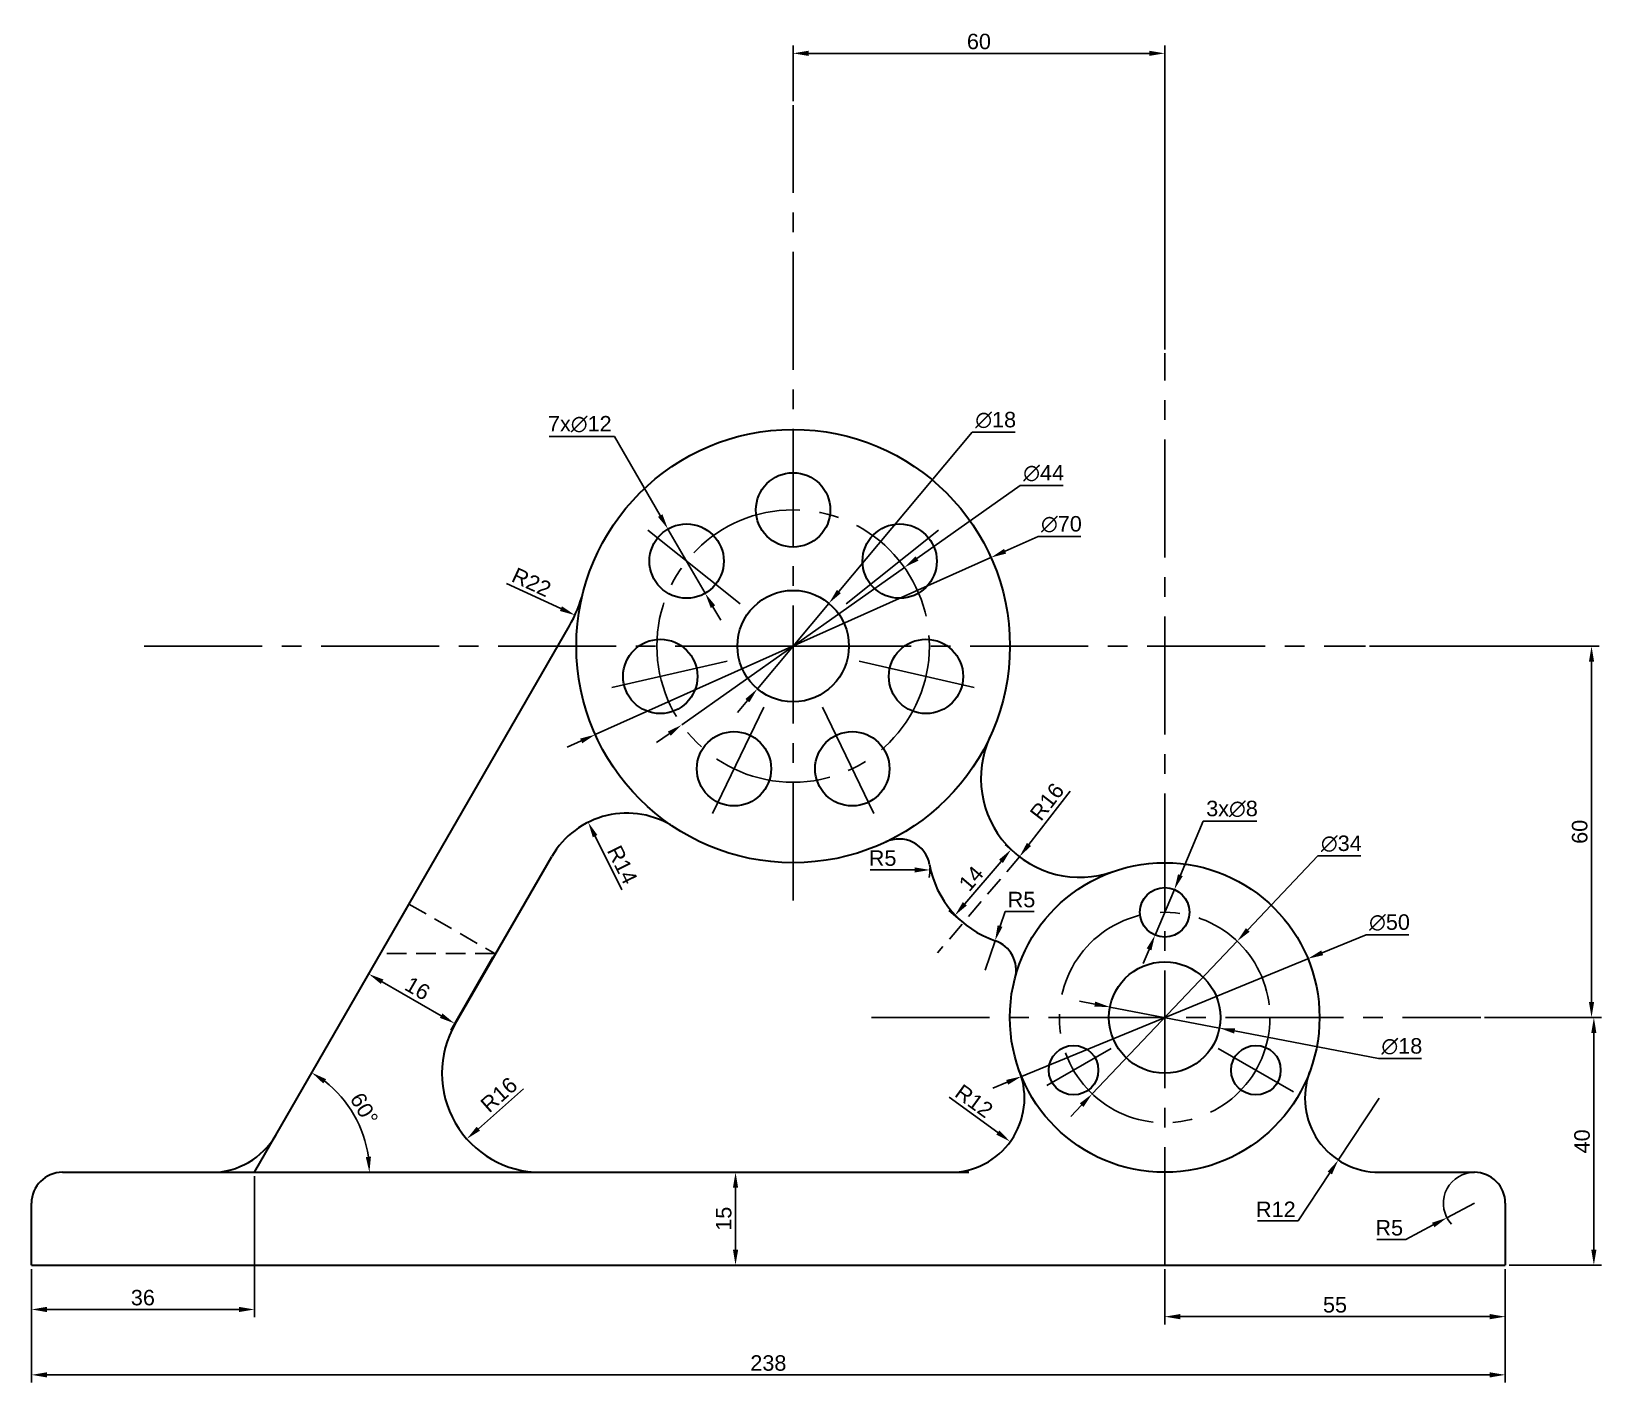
# Model space of a CAD drawing. Header units: millimetres. Extents: x 100 to 354, y 81 to 299.
import ezdxf

# ---------------------------------------------------------------- set-up
doc = ezdxf.new("R2010")
doc.units = ezdxf.units.MM
doc.linetypes.add('CENTER2', pattern=[28.575, 19.05, -3.175, 3.175, -3.175])
doc.linetypes.add('HIDDEN2', pattern=[4.7625, 3.175, -1.5875])
doc.layers.add('Asines', color=3, linetype='CENTER2')
doc.layers.add('Nematomos', color=1, linetype='HIDDEN2')
doc.layers.add('Matmenys', color=142, linetype='Continuous', plot=False)
doc.layers.add('Pagrindinis', color=7, linetype='Continuous', lineweight=30)
doc.styles.get("Standard").update_dxf_attribs({"font": 'arial.ttf'})
doc.dimstyles.new('ISO-25', dxfattribs={"dimtxt": 2.5, "dimasz": 2.5, "dimexe": 1.25, "dimexo": 0.625, "dimtad": 1, "dimtoh": 1, "dimtxsty": 'Standard', "dimcen": 2.5, "dimadec": 0, "dimazin": 0, "dimtfac": 1, "dimtmove": 0, "dimatfit": 3, "dimfxl": 1, "dimarcsym": 0})

# ---------------------------------------------------------------- blocks, each defined once
blk = doc.blocks.new('*U34')
at = {"layer": 'Pagrindinis'}
blk.add_circle((0, 0), 6, dxfattribs=at)
blk = doc.blocks.new('*U35')
at = {"layer": 'Pagrindinis', "color": 0, "linetype": 'ByBlock', "lineweight": -2, "transparency": 16777216}
blk.add_blockref('*U34', (223, 222), dxfattribs=at)
for p, rotation in [((205.8, 213.72), 51.42857142857143), ((240.2, 213.72), 308.5714285714286), ((201.55, 195.1), 102.8571428571429), ((244.45, 195.1), 257.1428571428571), ((213.45, 180.18), 154.2857142857143), ((232.55, 180.18), 205.7142857142857)]:
    blk.add_blockref('*U34', p, dxfattribs=dict(at, rotation=rotation))
blk = doc.blocks.new('*U36')
at = {"layer": 'Pagrindinis'}
blk.add_circle((0, 0), 4, dxfattribs=at)
blk = doc.blocks.new('*U37')
at = {"layer": 'Pagrindinis', "color": 0, "linetype": 'ByBlock', "lineweight": -2, "transparency": 16777216}
blk.add_blockref('*U36', (283, 157), dxfattribs=at)
for p, rotation in [((268.28, 131.5), 120), ((297.72, 131.5), 240)]:
    blk.add_blockref('*U36', p, dxfattribs=dict(at, rotation=rotation))
blk = doc.blocks.new('*D38')
at = {"layer": 'Defpoints', "color": 0, "transparency": 16777216}
for p in [(186.87, 203.26), (153.46, 121.36), (105, 115), (136, 115), (179.94, 115)]:
    blk.add_point(p, dxfattribs=at)
at = {"layer": 'Matmenys', "color": 0, "lineweight": -2, "transparency": 16777216}
blk.add_arc((136, 115), 18.58, 7.7146, 52.3278, dxfattribs=at)
at = {"layer": 'Matmenys', "color": 0, "transparency": 16777216}
for points in [[(147.12, 129.36), (147.59, 130.05), (145.28, 131.1)], [(154.83, 117.52), (154, 117.47), (154.58, 115)]]:
    blk.add_solid(points, dxfattribs=at)
at = {"layer": 'Matmenys', "color": 0, "transparency": 16777216, "insert": (153.73, 125.25), "char_height": 2.5, "attachment_point": 5, "rotation": 300.0212}
blk.add_mtext('60°', dxfattribs=at)
blk = doc.blocks.new('*D39')
at = {"layer": 'Defpoints', "color": 0, "transparency": 16777216}
for p in [(136, 115), (100, 100), (136, 92.85)]:
    blk.add_point(p, dxfattribs=at)
at = {"layer": 'Matmenys', "color": 0, "lineweight": -2, "transparency": 16777216}
for p, q in [((136, 114.38), (136, 91.6)), ((100, 99.38), (100, 91.6)), ((102.5, 92.85), (133.5, 92.85))]:
    blk.add_line(p, q, dxfattribs=at)
at = {"layer": 'Matmenys', "color": 0, "transparency": 16777216}
for points in [[(102.5, 93.27), (102.5, 92.43), (100, 92.85)], [(133.5, 93.27), (133.5, 92.43), (136, 92.85)]]:
    blk.add_solid(points, dxfattribs=at)
at = {"layer": 'Matmenys', "color": 0, "transparency": 16777216, "insert": (118, 94.75), "char_height": 2.5, "attachment_point": 5}
blk.add_mtext('36', dxfattribs=at)
blk = doc.blocks.new('*D40')
at = {"layer": 'Defpoints', "color": 0, "transparency": 16777216}
for p in [(100, 100), (338, 100), (338, 82.29)]:
    blk.add_point(p, dxfattribs=at)
at = {"layer": 'Matmenys', "color": 0, "lineweight": -2, "transparency": 16777216}
for p, q in [((100, 99.38), (100, 81.04)), ((338, 99.38), (338, 81.04)), ((102.5, 82.29), (335.5, 82.29))]:
    blk.add_line(p, q, dxfattribs=at)
at = {"layer": 'Matmenys', "color": 0, "transparency": 16777216}
for points in [[(102.5, 82.7), (102.5, 81.87), (100, 82.29)], [(335.5, 82.7), (335.5, 81.87), (338, 82.29)]]:
    blk.add_solid(points, dxfattribs=at)
at = {"layer": 'Matmenys', "color": 0, "transparency": 16777216, "insert": (219, 84.19), "char_height": 2.5, "attachment_point": 5}
blk.add_mtext('238', dxfattribs=at)
blk = doc.blocks.new('*D41')
at = {"layer": 'Defpoints', "color": 0, "transparency": 16777216}
for p in [(283, 100), (338, 100), (338, 91.69)]:
    blk.add_point(p, dxfattribs=at)
at = {"layer": 'Matmenys', "color": 0, "lineweight": -2, "transparency": 16777216}
for p, q in [((283, 99.38), (283, 90.44)), ((338, 99.38), (338, 90.44)), ((285.5, 91.69), (335.5, 91.69))]:
    blk.add_line(p, q, dxfattribs=at)
at = {"layer": 'Matmenys', "color": 0, "transparency": 16777216}
for points in [[(285.5, 92.11), (285.5, 91.27), (283, 91.69)], [(335.5, 92.11), (335.5, 91.27), (338, 91.69)]]:
    blk.add_solid(points, dxfattribs=at)
at = {"layer": 'Matmenys', "color": 0, "transparency": 16777216, "insert": (310.5, 93.59), "char_height": 2.5, "attachment_point": 5}
blk.add_mtext('55', dxfattribs=at)
blk = doc.blocks.new('*D42')
at = {"layer": 'Defpoints', "color": 0, "transparency": 16777216}
for p in [(333, 110), (328.58, 107.66)]:
    blk.add_point(p, dxfattribs=at)
at = {"layer": 'Matmenys', "color": 0, "lineweight": -2, "transparency": 16777216}
for p, q in [((333, 110), (328.58, 107.66)), ((321.91, 104.14), (326.37, 106.5)), ((317.24, 104.14), (321.91, 104.14))]:
    blk.add_line(p, q, dxfattribs=at)
blk.add_arc((333, 110), 5, 97.162, 222.185, dxfattribs=at)
at = {"layer": 'Matmenys', "color": 0, "transparency": 16777216}
blk.add_solid([(326.17, 106.86), (326.56, 106.13), (328.58, 107.66)], dxfattribs=at)
at = {"layer": 'Matmenys', "color": 0, "transparency": 16777216, "insert": (319.26, 106.03), "char_height": 2.5, "attachment_point": 5}
blk.add_mtext('R5', dxfattribs=at)
blk = doc.blocks.new('*D43')
at = {"layer": 'Defpoints', "color": 0, "transparency": 16777216}
for p in [(317.64, 127), (311.03, 116.98)]:
    blk.add_point(p, dxfattribs=at)
at = {"layer": 'Matmenys', "color": 0, "lineweight": -2, "transparency": 16777216}
for p, q in [((317.64, 127), (311.03, 116.98)), ((304.54, 107.14), (309.66, 114.9)), ((297.97, 107.14), (304.54, 107.14))]:
    blk.add_line(p, q, dxfattribs=at)
at = {"layer": 'Matmenys', "color": 0, "transparency": 16777216}
blk.add_solid([(309.31, 115.12), (310.01, 114.67), (311.03, 116.98)], dxfattribs=at)
at = {"layer": 'Matmenys', "color": 0, "transparency": 16777216, "insert": (300.94, 109.02), "char_height": 2.5, "attachment_point": 5}
blk.add_mtext('R12', dxfattribs=at)
blk = doc.blocks.new('*D44')
at = {"layer": 'Defpoints', "color": 0, "transparency": 16777216}
for p in [(248.36, 127), (258.07, 119.95)]:
    blk.add_point(p, dxfattribs=at)
at = {"layer": 'Matmenys', "color": 0, "lineweight": -2, "transparency": 16777216}
blk.add_line((248.2, 127.12), (256.04, 121.42), dxfattribs=at)
at = {"layer": 'Matmenys', "color": 0, "transparency": 16777216}
blk.add_solid([(256.29, 121.75), (255.8, 121.08), (258.07, 119.95)], dxfattribs=at)
at = {"layer": 'Matmenys', "color": 0, "transparency": 16777216, "insert": (252.22, 126.52), "char_height": 2.5, "attachment_point": 5, "rotation": 323.9937}
blk.add_mtext('R12', dxfattribs=at)
blk = doc.blocks.new('*D48')
at = {"layer": 'Defpoints', "color": 0, "transparency": 16777216}
for p in [(269.32, 178.65), (259.55, 165.98)]:
    blk.add_point(p, dxfattribs=at)
at = {"layer": 'Matmenys', "color": 0, "lineweight": -2, "transparency": 16777216}
blk.add_line((267.71, 176.56), (261.08, 167.96), dxfattribs=at)
at = {"layer": 'Matmenys', "color": 0, "transparency": 16777216}
blk.add_solid([(260.75, 168.21), (261.41, 167.7), (259.55, 165.98)], dxfattribs=at)
at = {"layer": 'Matmenys', "color": 0, "transparency": 16777216, "insert": (264, 174.86), "char_height": 2.5, "attachment_point": 5, "rotation": 52.3837}
blk.add_mtext('R16', dxfattribs=at)
blk = doc.blocks.new('*D49')
at = {"layer": 'Defpoints', "color": 0, "transparency": 16777216}
for p in [(240.1, 163.84), (245.1, 163.84)]:
    blk.add_point(p, dxfattribs=at)
at = {"layer": 'Matmenys', "color": 0, "lineweight": -2, "transparency": 16777216}
for p, q in [((235.43, 163.84), (240.1, 163.84)), ((240.1, 163.84), (242.6, 163.84))]:
    blk.add_line(p, q, dxfattribs=at)
blk.add_arc((240.1, 163.84), 5, 345.6761, 3.0381, dxfattribs=at)
at = {"layer": 'Matmenys', "color": 0, "transparency": 16777216}
blk.add_solid([(242.6, 164.26), (242.6, 163.42), (245.1, 163.84)], dxfattribs=at)
at = {"layer": 'Matmenys', "color": 0, "transparency": 16777216, "insert": (237.45, 165.74), "char_height": 2.5, "attachment_point": 5}
blk.add_mtext('R5', dxfattribs=at)
blk = doc.blocks.new('*D50')
at = {"layer": 'Defpoints', "color": 0, "transparency": 16777216}
for p in [(255.61, 152.41), (254, 147.68)]:
    blk.add_point(p, dxfattribs=at)
at = {"layer": 'Matmenys', "color": 0, "lineweight": -2, "transparency": 16777216}
for p, q in [((257.22, 157.15), (256.42, 154.78)), ((261.9, 157.15), (257.22, 157.15)), ((254, 147.68), (255.61, 152.41))]:
    blk.add_line(p, q, dxfattribs=at)
at = {"layer": 'Matmenys', "color": 0, "transparency": 16777216}
blk.add_solid([(256.02, 154.91), (256.81, 154.65), (255.61, 152.41)], dxfattribs=at)
at = {"layer": 'Matmenys', "color": 0, "transparency": 16777216, "insert": (259.87, 159.04), "char_height": 2.5, "attachment_point": 5}
blk.add_mtext('R5', dxfattribs=at)
blk = doc.blocks.new('*D51')
at = {"layer": 'Defpoints', "color": 0, "transparency": 16777216}
for p in [(274.16, 141.7), (291.84, 138.3)]:
    blk.add_point(p, dxfattribs=at)
at = {"layer": 'Matmenys', "color": 0, "lineweight": -2, "transparency": 16777216}
for p, q in [((271.71, 142.17), (269.25, 142.64)), ((274.16, 141.7), (291.84, 138.3)), ((317.51, 133.36), (294.29, 137.83)), ((324.44, 133.36), (317.51, 133.36))]:
    blk.add_line(p, q, dxfattribs=at)
at = {"layer": 'Matmenys', "color": 0, "transparency": 16777216}
for points in [[(271.79, 142.58), (271.63, 141.76), (274.16, 141.7)], [(294.37, 138.24), (294.21, 137.42), (291.84, 138.3)]]:
    blk.add_solid(points, dxfattribs=at)
at = {"layer": 'Matmenys', "color": 0, "transparency": 16777216, "insert": (321.29, 135.34), "char_height": 2.5, "attachment_point": 5}
blk.add_mtext('∅18', dxfattribs=at)
blk = doc.blocks.new('*D52')
at = {"layer": 'Defpoints', "color": 0, "transparency": 16777216}
for p in [(294.7, 152.33), (271.3, 127.67)]:
    blk.add_point(p, dxfattribs=at)
at = {"layer": 'Matmenys', "color": 0, "lineweight": -2, "transparency": 16777216}
for p, q in [((307.75, 166.1), (296.42, 154.15)), ((314.67, 166.1), (307.75, 166.1)), ((271.3, 127.67), (294.7, 152.33)), ((269.58, 125.85), (267.86, 124.04))]:
    blk.add_line(p, q, dxfattribs=at)
at = {"layer": 'Matmenys', "color": 0, "transparency": 16777216}
for points in [[(296.12, 154.44), (296.72, 153.86), (294.7, 152.33)], [(269.28, 126.14), (269.88, 125.56), (271.3, 127.67)]]:
    blk.add_solid(points, dxfattribs=at)
at = {"layer": 'Matmenys', "color": 0, "transparency": 16777216, "insert": (311.52, 168.07), "char_height": 2.5, "attachment_point": 5}
blk.add_mtext('∅34', dxfattribs=at)
blk = doc.blocks.new('*D53')
at = {"layer": 'Defpoints', "color": 0, "transparency": 16777216}
for p in [(306.12, 149.5), (259.88, 130.5)]:
    blk.add_point(p, dxfattribs=at)
at = {"layer": 'Matmenys', "color": 0, "lineweight": -2, "transparency": 16777216}
for p, q in [((315.53, 153.37), (308.44, 150.45)), ((322.44, 153.37), (315.53, 153.37)), ((259.88, 130.5), (306.12, 149.5)), ((257.56, 129.55), (255.25, 128.6))]:
    blk.add_line(p, q, dxfattribs=at)
at = {"layer": 'Matmenys', "color": 0, "transparency": 16777216}
for points in [[(308.28, 150.84), (308.59, 150.07), (306.12, 149.5)], [(257.41, 129.93), (257.72, 129.16), (259.88, 130.5)]]:
    blk.add_solid(points, dxfattribs=at)
at = {"layer": 'Matmenys', "color": 0, "transparency": 16777216, "insert": (319.3, 155.34), "char_height": 2.5, "attachment_point": 5}
blk.add_mtext('∅50', dxfattribs=at)
blk = doc.blocks.new('*D54')
at = {"layer": 'Defpoints', "color": 0, "transparency": 16777216}
for p in [(284.56, 160.68), (281.44, 153.32)]:
    blk.add_point(p, dxfattribs=at)
at = {"layer": 'Matmenys', "color": 0, "lineweight": -2, "transparency": 16777216}
for p, q in [((289.22, 171.72), (285.53, 162.99)), ((297.89, 171.72), (289.22, 171.72)), ((281.44, 153.32), (284.56, 160.68)), ((280.47, 151.01), (279.5, 148.71))]:
    blk.add_line(p, q, dxfattribs=at)
at = {"layer": 'Matmenys', "color": 0, "transparency": 16777216}
for points in [[(285.15, 163.15), (285.91, 162.83), (284.56, 160.68)], [(280.09, 151.17), (280.85, 150.85), (281.44, 153.32)]]:
    blk.add_solid(points, dxfattribs=at)
at = {"layer": 'Matmenys', "color": 0, "transparency": 16777216, "insert": (293.87, 173.69), "char_height": 2.5, "attachment_point": 5}
blk.add_mtext('3x∅8', dxfattribs=at)
blk = doc.blocks.new('*D55')
at = {"layer": 'Defpoints', "color": 0, "transparency": 16777216}
for p in [(219.93, 115), (212.45, 100), (213.7, 100)]:
    blk.add_point(p, dxfattribs=at)
at = {"layer": 'Matmenys', "color": 0, "lineweight": -2, "transparency": 16777216}
for p, q in [((219.31, 115), (212.45, 115)), ((213.7, 112.5), (213.7, 102.5)), ((213.07, 100), (214.95, 100))]:
    blk.add_line(p, q, dxfattribs=at)
at = {"layer": 'Matmenys', "color": 0, "transparency": 16777216}
for points in [[(213.28, 112.5), (214.12, 112.5), (213.7, 115)], [(213.28, 102.5), (214.12, 102.5), (213.7, 100)]]:
    blk.add_solid(points, dxfattribs=at)
at = {"layer": 'Matmenys', "color": 0, "transparency": 16777216, "insert": (211.8, 107.5), "char_height": 2.5, "attachment_point": 5, "rotation": 90}
blk.add_mtext('15', dxfattribs=at)
blk = doc.blocks.new('*D56')
at = {"layer": 'Defpoints', "color": 0, "transparency": 16777216}
for p in [(283, 295.74), (223, 287.39), (283, 247.29)]:
    blk.add_point(p, dxfattribs=at)
at = {"layer": 'Matmenys', "color": 0, "lineweight": -2, "transparency": 16777216}
for p, q in [((223, 288.02), (223, 296.99)), ((283, 247.92), (283, 296.99)), ((225.5, 295.74), (280.5, 295.74))]:
    blk.add_line(p, q, dxfattribs=at)
at = {"layer": 'Matmenys', "color": 0, "transparency": 16777216}
for points in [[(225.5, 296.16), (225.5, 295.32), (223, 295.74)], [(280.5, 296.16), (280.5, 295.32), (283, 295.74)]]:
    blk.add_solid(points, dxfattribs=at)
at = {"layer": 'Matmenys', "color": 0, "transparency": 16777216, "insert": (253, 297.64), "char_height": 2.5, "attachment_point": 5}
blk.add_mtext('60', dxfattribs=at)
blk = doc.blocks.new('*D57')
at = {"layer": 'Defpoints', "color": 0, "transparency": 16777216}
for p in [(315.44, 200), (334.03, 140), (351.92, 140)]:
    blk.add_point(p, dxfattribs=at)
at = {"layer": 'Matmenys', "color": 0, "lineweight": -2, "transparency": 16777216}
for p, q in [((316.07, 200), (353.17, 200)), ((351.92, 197.5), (351.92, 142.5)), ((334.65, 140), (353.17, 140))]:
    blk.add_line(p, q, dxfattribs=at)
at = {"layer": 'Matmenys', "color": 0, "transparency": 16777216}
for points in [[(351.51, 197.5), (352.34, 197.5), (351.92, 200)], [(351.51, 142.5), (352.34, 142.5), (351.92, 140)]]:
    blk.add_solid(points, dxfattribs=at)
at = {"layer": 'Matmenys', "color": 0, "transparency": 16777216, "insert": (350.02, 170), "char_height": 2.5, "attachment_point": 5, "rotation": 90}
blk.add_mtext('60', dxfattribs=at)
blk = doc.blocks.new('*D58')
at = {"layer": 'Defpoints', "color": 0, "transparency": 16777216}
for p in [(334.03, 140), (338, 100), (352.3, 100)]:
    blk.add_point(p, dxfattribs=at)
at = {"layer": 'Matmenys', "color": 0, "lineweight": -2, "transparency": 16777216}
for p, q in [((334.65, 140), (353.55, 140)), ((352.3, 137.5), (352.3, 102.5)), ((338.62, 100), (353.55, 100))]:
    blk.add_line(p, q, dxfattribs=at)
at = {"layer": 'Matmenys', "color": 0, "transparency": 16777216}
for points in [[(351.88, 137.5), (352.71, 137.5), (352.3, 140)], [(351.88, 102.5), (352.71, 102.5), (352.3, 100)]]:
    blk.add_solid(points, dxfattribs=at)
at = {"layer": 'Matmenys', "color": 0, "transparency": 16777216, "insert": (350.4, 120), "char_height": 2.5, "attachment_point": 5, "rotation": 90}
blk.add_mtext('40', dxfattribs=at)
blk = doc.blocks.new('*D59')
at = {"layer": 'Defpoints', "color": 0, "transparency": 16777216}
for p in [(228.78, 206.9), (217.22, 193.1)]:
    blk.add_point(p, dxfattribs=at)
at = {"layer": 'Matmenys', "color": 0, "lineweight": -2, "transparency": 16777216}
for p, q in [((251.93, 234.53), (230.39, 208.81)), ((258.86, 234.53), (251.93, 234.53)), ((217.22, 193.1), (228.78, 206.9)), ((215.61, 191.19), (214.01, 189.27))]:
    blk.add_line(p, q, dxfattribs=at)
at = {"layer": 'Matmenys', "color": 0, "transparency": 16777216}
for points in [[(230.07, 209.08), (230.71, 208.55), (228.78, 206.9)], [(215.29, 191.45), (215.93, 190.92), (217.22, 193.1)]]:
    blk.add_solid(points, dxfattribs=at)
at = {"layer": 'Matmenys', "color": 0, "transparency": 16777216, "insert": (255.71, 236.5), "char_height": 2.5, "attachment_point": 5}
blk.add_mtext('∅18', dxfattribs=at)
blk = doc.blocks.new('*D60')
at = {"layer": 'Defpoints', "color": 0, "transparency": 16777216}
for p in [(240.96, 212.7), (205.04, 187.3)]:
    blk.add_point(p, dxfattribs=at)
at = {"layer": 'Matmenys', "color": 0, "lineweight": -2, "transparency": 16777216}
for p, q in [((259.68, 225.94), (243, 214.15)), ((266.6, 225.94), (259.68, 225.94)), ((205.04, 187.3), (240.96, 212.7)), ((203, 185.85), (200.96, 184.41))]:
    blk.add_line(p, q, dxfattribs=at)
at = {"layer": 'Matmenys', "color": 0, "transparency": 16777216}
for points in [[(242.76, 214.49), (243.24, 213.81), (240.96, 212.7)], [(202.76, 186.19), (203.24, 185.51), (205.04, 187.3)]]:
    blk.add_solid(points, dxfattribs=at)
at = {"layer": 'Matmenys', "color": 0, "transparency": 16777216, "insert": (263.45, 227.92), "char_height": 2.5, "attachment_point": 5}
blk.add_mtext('∅44', dxfattribs=at)
blk = doc.blocks.new('*D61')
at = {"layer": 'Defpoints', "color": 0, "transparency": 16777216}
for p in [(254.95, 214.3), (191.05, 185.7)]:
    blk.add_point(p, dxfattribs=at)
at = {"layer": 'Matmenys', "color": 0, "lineweight": -2, "transparency": 16777216}
for p, q in [((262.55, 217.7), (257.23, 215.32)), ((269.46, 217.7), (262.55, 217.7)), ((191.05, 185.7), (254.95, 214.3)), ((188.77, 184.68), (186.49, 183.66))]:
    blk.add_line(p, q, dxfattribs=at)
at = {"layer": 'Matmenys', "color": 0, "transparency": 16777216}
for points in [[(257.06, 215.7), (257.4, 214.94), (254.95, 214.3)], [(188.6, 185.06), (188.94, 184.3), (191.05, 185.7)]]:
    blk.add_solid(points, dxfattribs=at)
at = {"layer": 'Matmenys', "color": 0, "transparency": 16777216, "insert": (266.32, 219.67), "char_height": 2.5, "attachment_point": 5}
blk.add_mtext('∅70', dxfattribs=at)
blk = doc.blocks.new('*D62')
at = {"layer": 'Defpoints', "color": 0, "transparency": 16777216}
for p in [(202.79, 218.91), (208.8, 208.52)]:
    blk.add_point(p, dxfattribs=at)
at = {"layer": 'Matmenys', "color": 0, "lineweight": -2, "transparency": 16777216}
for p, q in [((183.58, 233.86), (194.15, 233.86)), ((194.15, 233.86), (201.54, 221.07)), ((208.8, 208.52), (202.79, 218.91)), ((210.06, 206.36), (211.31, 204.2))]:
    blk.add_line(p, q, dxfattribs=at)
at = {"layer": 'Matmenys', "color": 0, "transparency": 16777216}
for points in [[(201.9, 221.28), (201.18, 220.87), (202.79, 218.91)], [(210.42, 206.57), (209.7, 206.15), (208.8, 208.52)]]:
    blk.add_solid(points, dxfattribs=at)
at = {"layer": 'Matmenys', "color": 0, "transparency": 16777216, "insert": (188.55, 235.83), "char_height": 2.5, "attachment_point": 5}
blk.add_mtext('7x∅12', dxfattribs=at)
blk = doc.blocks.new('*D63')
at = {"layer": 'Defpoints', "color": 0, "transparency": 16777216}
for p in [(167.81, 214.25), (187.77, 205)]:
    blk.add_point(p, dxfattribs=at)
at = {"layer": 'Matmenys', "color": 0, "lineweight": -2, "transparency": 16777216}
blk.add_line((176.7, 210.12), (185.5, 206.05), dxfattribs=at)
at = {"layer": 'Matmenys', "color": 0, "transparency": 16777216}
blk.add_solid([(185.68, 206.43), (185.33, 205.67), (187.77, 205)], dxfattribs=at)
at = {"layer": 'Matmenys', "color": 0, "transparency": 16777216, "insert": (180.76, 210.32), "char_height": 2.5, "attachment_point": 5, "rotation": 335.1414}
blk.add_mtext('R22', dxfattribs=at)
blk = doc.blocks.new('*D64')
at = {"layer": 'Defpoints', "color": 0, "transparency": 16777216}
for p in [(189.91, 171.54), (196.15, 159.01)]:
    blk.add_point(p, dxfattribs=at)
at = {"layer": 'Matmenys', "color": 0, "lineweight": -2, "transparency": 16777216}
blk.add_line((195.35, 160.61), (191.02, 169.31), dxfattribs=at)
at = {"layer": 'Matmenys', "color": 0, "transparency": 16777216}
blk.add_solid([(191.39, 169.49), (190.65, 169.12), (189.91, 171.54)], dxfattribs=at)
at = {"layer": 'Matmenys', "color": 0, "transparency": 16777216, "insert": (195.43, 164.68), "char_height": 2.5, "attachment_point": 5, "rotation": 296.4762}
blk.add_mtext('R14', dxfattribs=at)
blk = doc.blocks.new('*D65')
at = {"layer": 'Defpoints', "color": 0, "transparency": 16777216}
for p in [(182.29, 131), (170.31, 120.4)]:
    blk.add_point(p, dxfattribs=at)
at = {"layer": 'Matmenys', "color": 0, "lineweight": -2, "transparency": 16777216}
blk.add_line((179.46, 128.5), (172.18, 122.05), dxfattribs=at)
at = {"layer": 'Matmenys', "color": 0, "transparency": 16777216}
blk.add_solid([(171.9, 122.37), (172.45, 121.74), (170.31, 120.4)], dxfattribs=at)
at = {"layer": 'Matmenys', "color": 0, "transparency": 16777216, "insert": (175.5, 127.53), "char_height": 2.5, "attachment_point": 5, "rotation": 41.5017}
blk.add_mtext('R16', dxfattribs=at)
blk = doc.blocks.new('*D66')
at = {"layer": 'Defpoints', "color": 0, "transparency": 16777216}
for p in [(160.97, 158.32), (174.83, 150.33), (168.33, 139.05)]:
    blk.add_point(p, dxfattribs=at)
at = {"layer": 'Matmenys', "color": 0, "lineweight": -2, "transparency": 16777216}
for p, q in [((160.66, 157.78), (153.85, 145.96)), ((174.52, 149.79), (167.71, 137.97)), ((156.64, 145.79), (166.17, 140.3))]:
    blk.add_line(p, q, dxfattribs=at)
at = {"layer": 'Matmenys', "color": 0, "transparency": 16777216}
for points in [[(156.84, 146.15), (156.43, 145.43), (154.47, 147.04)], [(166.38, 140.66), (165.96, 139.94), (168.33, 139.05)]]:
    blk.add_solid(points, dxfattribs=at)
at = {"layer": 'Matmenys', "color": 0, "transparency": 16777216, "insert": (162.35, 144.7), "char_height": 2.5, "attachment_point": 5, "rotation": 330.0543}
blk.add_mtext('16', dxfattribs=at)
blk = doc.blocks.new('*D67')
at = {"layer": 'Defpoints', "color": 0, "transparency": 16777216}
for p in [(259.55, 165.98), (249.11, 156.48), (250.47, 155.32)]:
    blk.add_point(p, dxfattribs=at)
at = {"layer": 'Matmenys', "color": 0, "lineweight": -2, "transparency": 16777216}
for p, q in [((259.07, 166.38), (257.24, 167.95)), ((256.57, 165.23), (250.73, 158.38)), ((249.99, 155.72), (248.16, 157.29))]:
    blk.add_line(p, q, dxfattribs=at)
at = {"layer": 'Matmenys', "color": 0, "transparency": 16777216}
for points in [[(256.25, 165.5), (256.88, 164.96), (258.19, 167.14)], [(250.41, 158.65), (251.05, 158.11), (249.11, 156.48)]]:
    blk.add_solid(points, dxfattribs=at)
at = {"layer": 'Matmenys', "color": 0, "transparency": 16777216, "insert": (251.74, 162.46), "char_height": 2.5, "attachment_point": 5, "rotation": 49.576}
blk.add_mtext('14', dxfattribs=at)

msp = doc.modelspace()

# ---------------------------------------------------------------- linework, layer by layer
at = {"layer": 'Asines'}
for p, q in [((223, 158.912), (223, 287.391)), ((283, 100), (283, 247.291)), ((199.545, 218.705), (215.182, 206.235)), ((246.455, 218.705), (230.818, 206.235)), ((223, 200), (117.53, 200)), ((193.752, 193.324), (213.251, 197.775)), ((223, 200), (315.441, 200)), ((252.248, 193.324), (232.749, 197.775)), ((209.983, 172.971), (218.661, 190.99)), ((236.017, 172.971), (227.339, 190.99)), ((235.665, 140), (334.028, 140)), ((263.947, 129), (274.34, 135)), ((303.785, 128), (291.66, 135))]:
    msp.add_line(p, q, dxfattribs=at)
for centre, radius in [((223, 200), 22), ((283, 140), 17)]:
    msp.add_circle(centre, radius, dxfattribs=at)
at = {"layer": 'Defpoints'}
msp.add_line((138.886, 120.006), (136, 115), dxfattribs=at)
at = {"layer": 'Nematomos'}
for p, q in [((259.55, 165.975), (246.314, 150.437)), ((160.968, 158.32), (174.832, 150.333)), ((174.832, 150.333), (156.365, 150.333))]:
    msp.add_line(p, q, dxfattribs=at)
at = {"layer": 'Pagrindinis'}
for p, q in [((136, 115), (186.869, 203.259)), ((168.432, 138.998), (184.022, 166.011)), ((105, 115), (182.289, 115)), ((182.289, 115), (251.377, 115)), ((317.641, 115), (333, 115)), ((100, 100), (100, 110)), ((338, 110), (338, 100)), ((100, 100), (338, 100))]:
    msp.add_line(p, q, dxfattribs=at)
for centre, radius in [((223, 200), 35), ((223, 200), 9), ((283, 140), 25), ((283, 140), 9)]:
    msp.add_circle(centre, radius, dxfattribs=at)
for centre, radius, start, end in [((167.809, 214.245), 22, 330.04241, 345.52752), ((269.316, 178.649), 16, 155.25065, 289.49759), ((196.148, 159.013), 14, 56.76988, 150.00849), ((240.102, 163.84), 5, 10.20007, 115.31257), ((260.77, 167.559), 16, 190.20007, 251.1916), ((254, 147.681), 5, 345.16594, 71.1916), ((182.289, 131), 16, 150.00849, 270), ((248.359, 127), 12, 270, 20.56999), ((317.641, 127), 12, 159.43001, 270), ((129.066, 127), 12, 270, 330.04241), ((105, 110), 5, 90, 180), ((333, 110), 5, 0, 90)]:
    msp.add_arc(centre, radius, start, end, dxfattribs=at)

# ---------------------------------------------------------------- block references
for name in ['*U35', '*U37']:
    msp.add_blockref(name, (0, 0), dxfattribs=at)

# ---------------------------------------------------------------- dimensions: what is measured, and where the dimension line sits
at = {"layer": 'Matmenys'}
for base, p1, p2, picture, middle in [((283, 295.742), (223, 287.391), (283, 247.291), '*D56', (253, 297.643)), ((136, 92.849), (100, 100), (136, 115), '*D39', (118, 94.752)), ((338, 82.287), (100, 100), (338, 100), '*D40', (219, 84.189)), ((338, 91.691), (283, 100), (338, 100), '*D41', (310.5, 93.587))]:
    dim = msp.add_linear_dim(base=base, p1=p1, p2=p2, dimstyle='ISO-25', dxfattribs=at)
    dim.commit()
    dim.dimension.update_dxf_attribs({"geometry": picture, "text_midpoint": middle})
for p1, p2, text, picture, middle in [((208.805, 208.524), (202.795, 218.91), '7x<>', '*D62', (188.551, 233.856)), ((281.443, 153.315), (284.557, 160.685), '3x<>', '*D54', (293.867, 171.716))]:
    dim = msp.add_diameter_dim_2p(p1=p1, p2=p2, text=text, dimstyle='ISO-25', dxfattribs=at)
    dim.commit()
    dim.dimension.update_dxf_attribs({"geometry": picture, "text_midpoint": middle, "dimtype": 163})
for p1, p2, picture, middle in [((217.22, 193.101), (228.78, 206.899), '*D59', (255.709, 234.529)), ((205.039, 187.296), (240.961, 212.704), '*D60', (263.451, 225.945)), ((191.053, 185.703), (254.947, 214.297), '*D61', (266.316, 217.697)), ((271.301, 127.665), (294.699, 152.335), '*D52', (311.52, 166.095)), ((259.876, 130.497), (306.124, 149.503), '*D53', (319.297, 153.366)), ((274.162, 141.699), (291.838, 138.301), '*D51', (317.512, 133.364))]:
    dim = msp.add_diameter_dim_2p(p1=p1, p2=p2, dimstyle='ISO-25', dxfattribs=at)
    dim.commit()
    dim.dimension.update_dxf_attribs({"geometry": picture, "text_midpoint": middle, "dimtype": 163})
for center, mpoint, picture, middle in [((167.809, 214.245), (187.77, 204.997), '*D63', (179.968, 208.612)), ((269.316, 178.649), (259.55, 165.975), '*D48', (265.505, 173.704)), ((196.148, 159.013), (189.906, 171.544), '*D64', (193.743, 163.84)), ((240.102, 163.84), (245.102, 163.84), '*D49', (240.102, 163.84)), ((182.289, 131), (170.307, 120.398), '*D65', (176.756, 126.104)), ((248.359, 127), (258.066, 119.946), '*D44', (251.11, 125.001)), ((317.641, 127), (311.035, 116.982), '*D43', (300.942, 107.136))]:
    dim = msp.add_radius_dim(center=center, mpoint=mpoint, dimstyle='ISO-25', dxfattribs=at)
    dim.commit()
    dim.dimension.update_dxf_attribs({"geometry": picture, "text_midpoint": middle, "dimtype": 164})
dim = msp.add_angular_dim_2l(base=(153.459, 121.36), line1=((105, 115), (179.935, 115)), line2=((136, 115), (186.869, 203.259)), dimstyle='ISO-25', dxfattribs=at)
dim.commit()
dim.dimension.update_dxf_attribs({"geometry": '*D38', "text_midpoint": (153.735, 125.248)})
for base, p1, p2, picture, middle in [((351.923, 140), (315.441, 200), (334.028, 140), '*D57', (350.022, 170)), ((352.298, 100), (334.028, 140), (338, 100), '*D58', (350.396, 120))]:
    dim = msp.add_linear_dim(base=base, p1=p1, p2=p2, angle=90, dimstyle='ISO-25', dxfattribs=at)
    dim.commit()
    dim.dimension.update_dxf_attribs({"geometry": picture, "text_midpoint": middle})
for base, p1, p2, angle, picture, middle, dimtype in [((249.108, 156.476), (259.55, 165.975), (250.47, 155.316), 229.57598, '*D67', (253.167, 161.242), 161), ((213.7, 100), (219.935, 115), (212.45, 100), 90, '*D55', (213.7, 107.5), 160)]:
    dim = msp.add_linear_dim(base=base, p1=p1, p2=p2, angle=angle, dimstyle='ISO-25', dxfattribs=at)
    dim.commit()
    dim.dimension.update_dxf_attribs({"geometry": picture, "text_midpoint": middle, "dimtype": dimtype})
for center, mpoint, picture, middle in [((254, 147.681), (255.612, 152.414), '*D50', (259.874, 159.043)), ((333, 110), (328.58, 107.663), '*D42', (319.261, 106.035))]:
    dim = msp.add_radius_dim(center=center, mpoint=mpoint, dimstyle='ISO-25', dxfattribs=at)
    dim.commit()
    dim.dimension.update_dxf_attribs({"geometry": picture, "text_midpoint": middle})
dim = msp.add_aligned_dim(p1=(160.968, 158.32), p2=(174.832, 150.333), distance=-13.016, dimstyle='ISO-25', dxfattribs=at)
dim.commit()
dim.dimension.update_dxf_attribs({"geometry": '*D66', "text_midpoint": (162.352, 144.695)})

doc.saveas('drawing.dxf')
